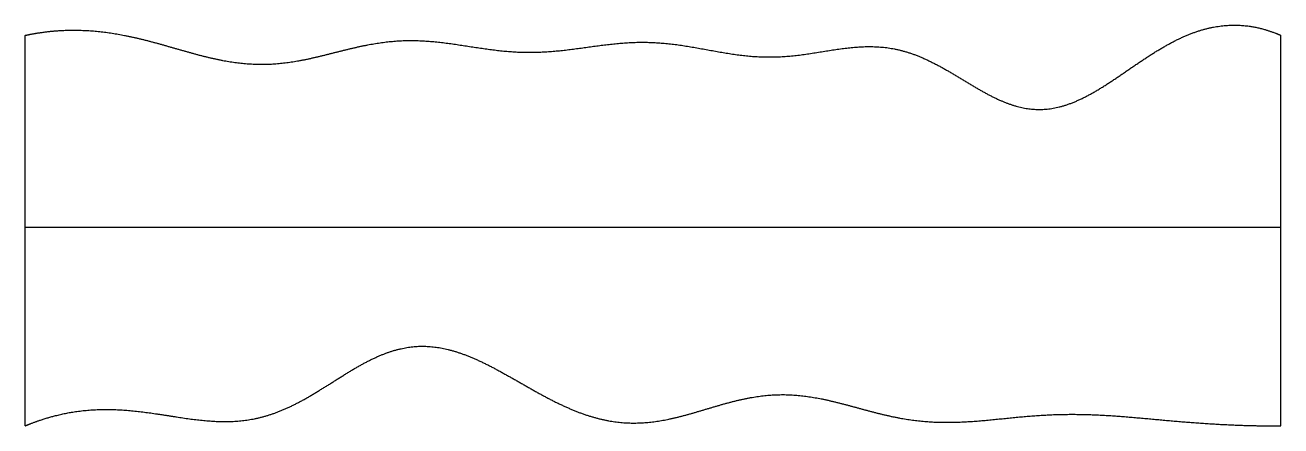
# Model space of a CAD drawing. Header units: millimetres. Extents: x 0 to 10, y -0.1 to 3.1.
import ezdxf

# ---------------------------------------------------------------- set-up
doc = ezdxf.new("R2010")
doc.units = ezdxf.units.MM
doc.layers.get('0').update_dxf_attribs({"linetype": 'CONTINUOUS'})

msp = doc.modelspace()

# ---------------------------------------------------------------- linework, layer by layer
for points in [[(0, 3.055), (0.041, 3.064), (0.122, 3.079), (0.243, 3.095), (0.405, 3.102), (0.607, 3.089), (0.808, 3.056), (1.01, 3.006), (1.211, 2.947), (1.412, 2.889), (1.613, 2.843), (1.813, 2.82), (2.014, 2.824), (2.214, 2.855), (2.415, 2.905), (2.615, 2.958), (2.816, 3), (3.017, 3.02), (3.218, 3.013), (3.42, 2.987), (3.622, 2.953), (3.824, 2.925), (4.026, 2.915), (4.228, 2.927), (4.43, 2.954), (4.632, 2.984), (4.834, 3.004), (5.035, 3.002), (5.236, 2.978), (5.437, 2.94), (5.638, 2.902), (5.84, 2.879), (6.042, 2.881), (6.246, 2.907), (6.449, 2.944), (6.652, 2.971), (6.853, 2.969), (7.052, 2.924), (7.249, 2.834), (7.444, 2.717), (7.637, 2.596), (7.829, 2.5), (8.021, 2.452), (8.213, 2.466), (8.407, 2.537), (8.601, 2.652), (8.796, 2.789), (8.993, 2.924), (9.191, 3.038), (9.391, 3.115), (9.592, 3.148), (9.755, 3.136), (9.877, 3.104), (9.959, 3.073), (10, 3.055)], [(0, -0.055), (0, 0.069), (0, 0.318), (0, 0.691), (0, 1.189), (0, 1.811), (0, 2.309), (0, 2.682), (0, 2.931), (0, 3.055)], [(10, -0.055), (10, 0.069), (10, 0.318), (10, 0.691), (10, 1.189), (10, 1.811), (10, 2.309), (10, 2.682), (10, 2.931), (10, 3.055)], [(0, 1.527), (0.4, 1.527), (1.2, 1.527), (2.4, 1.527), (4, 1.527), (6, 1.527), (7.6, 1.527), (8.8, 1.527), (9.6, 1.527), (10, 1.527)], [(0, -0.055), (0.04, -0.038), (0.119, -0.008), (0.238, 0.03), (0.398, 0.065), (0.6, 0.081), (0.804, 0.074), (1.008, 0.049), (1.213, 0.014), (1.418, -0.016), (1.621, -0.028), (1.821, -0.009), (2.019, 0.049), (2.213, 0.145), (2.405, 0.264), (2.596, 0.389), (2.787, 0.497), (2.98, 0.569), (3.175, 0.592), (3.372, 0.563), (3.571, 0.491), (3.772, 0.388), (3.972, 0.271), (4.172, 0.157), (4.371, 0.061), (4.57, -0.006), (4.768, -0.039), (4.967, -0.034), (5.166, 0.002), (5.366, 0.06), (5.566, 0.123), (5.767, 0.174), (5.967, 0.2), (6.168, 0.194), (6.368, 0.159), (6.569, 0.106), (6.769, 0.049), (6.97, 0.001), (7.171, -0.025), (7.373, -0.031), (7.575, -0.019), (7.778, 0.002), (7.98, 0.023), (8.182, 0.037), (8.385, 0.039), (8.587, 0.032), (8.788, 0.017), (8.99, -0.002), (9.192, -0.021), (9.394, -0.036), (9.596, -0.048), (9.757, -0.053), (9.879, -0.055), (9.96, -0.055), (10, -0.055)]]:
    msp.add_open_spline(points, degree=5)

doc.saveas('drawing.dxf')
